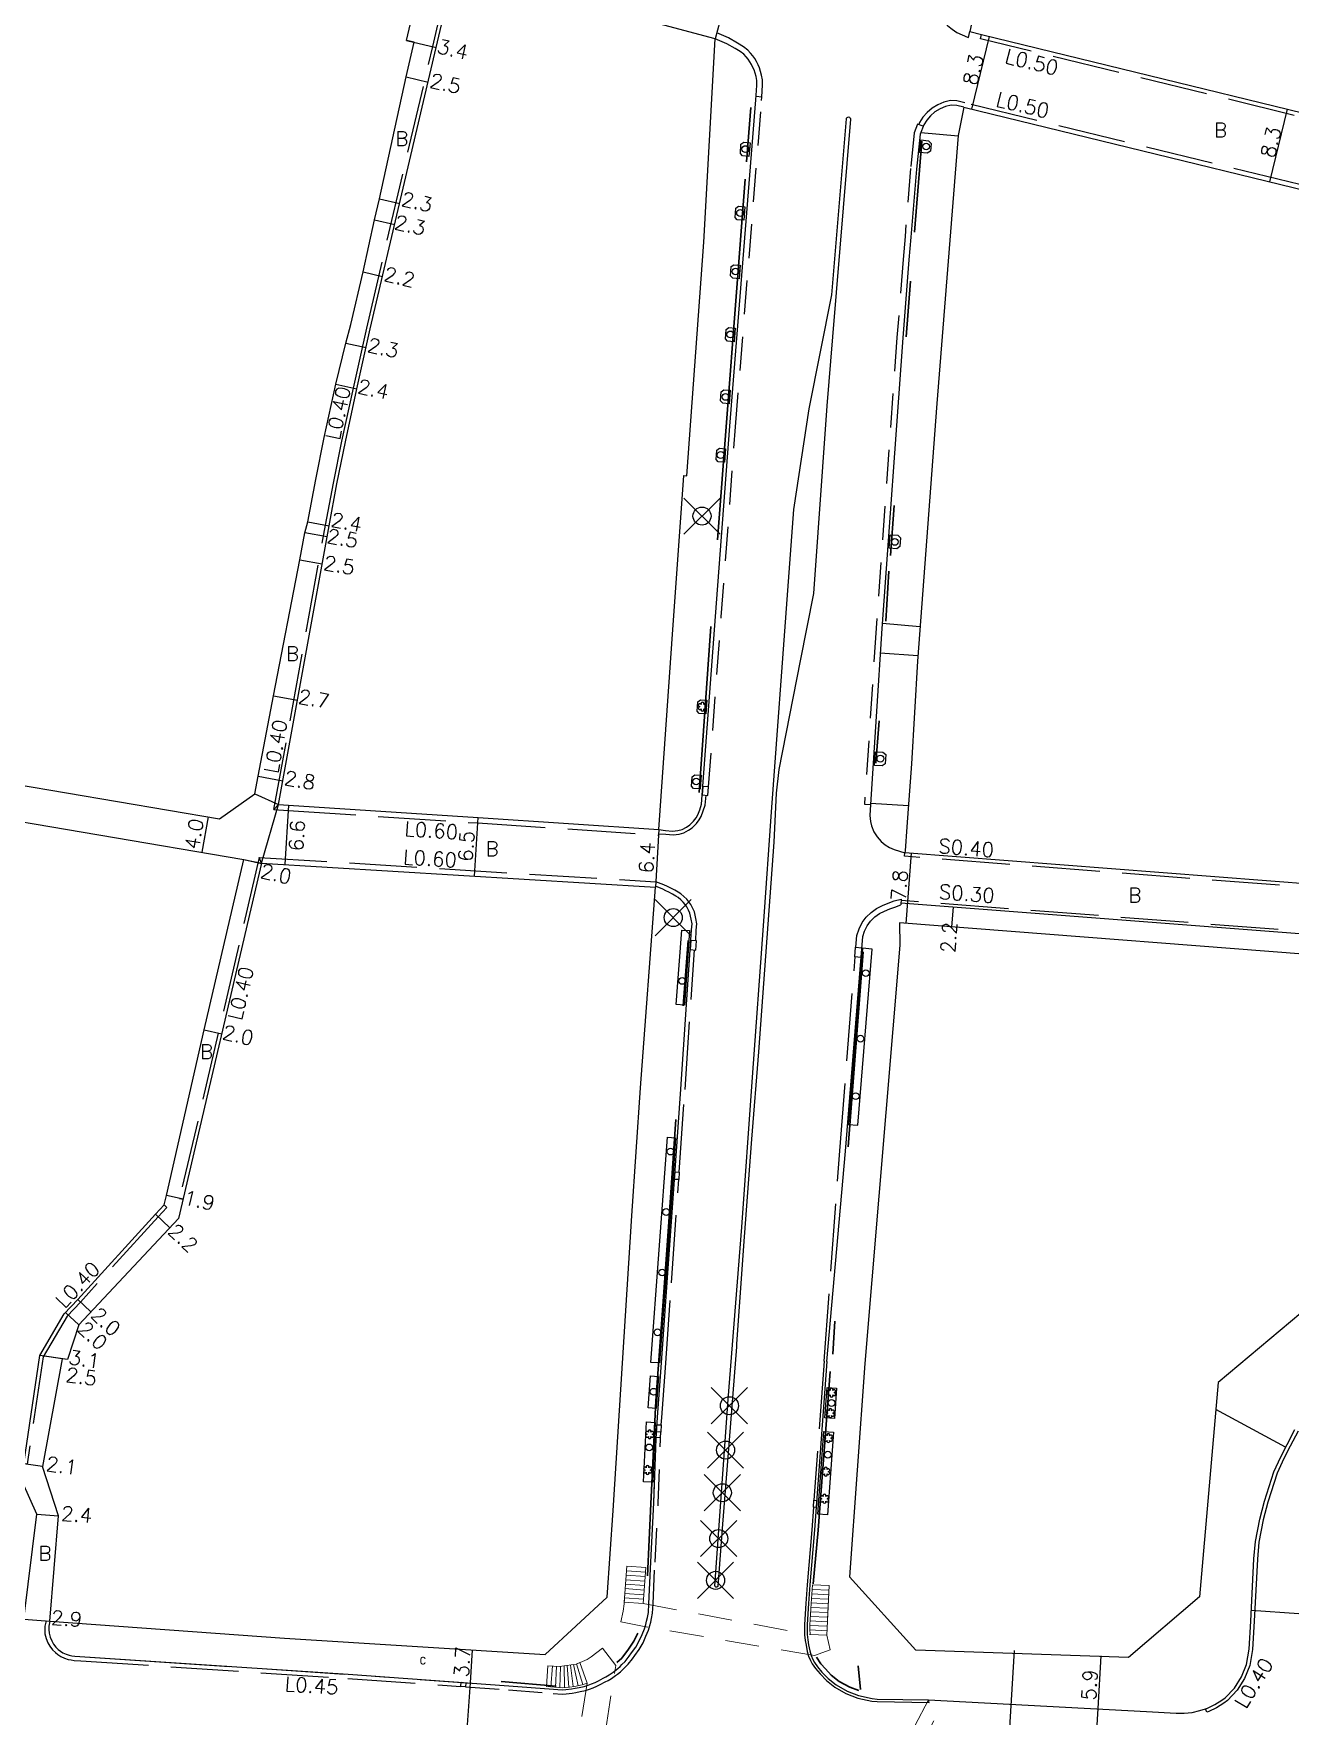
# Model space of a CAD drawing. Header units: metres. Extents: x -1600 to -800, y -108600 to -108000.
# Drawn here: x -1245.4 to -1106.1, y -108323.1 to -108136.6 of the extents above; entities that cross this region are included whole.
import ezdxf

# ---------------------------------------------------------------- set-up
doc = ezdxf.new("R2010")
doc.units = ezdxf.units.M
doc.header["$LTSCALE"] = 2.5
doc.header["$PDMODE"] = 35
doc.header["$PDSIZE"] = 2
for name, pattern in [('2212000', [2.5, 1.5, -1]), ('22320', [2.5, 1.5, -1]), ('22330', [4, 3, -1]), ('2233000', [4, 3, -1])]:
    doc.linetypes.add(name, pattern=pattern)
doc.layers.get('0').update_dxf_attribs({"color": 150, "lineweight": 50})
for name, color, linetype in [('2101000', 7, 'Continuous'), ('2213000', 3, 'Continuous'), ('2226000', 40, 'Continuous'), ('2227000', 1, 'Continuous'), ('2227100', 7, 'Continuous'), ('2232000', 120, '22320'), ('2233000', 120, '22330'), ('2233300', 63, '2233000'), ('2235000', 4, 'Continuous'), ('2236000', 3, 'Continuous'), ('2236100', 3, 'Continuous'), ('2238000', 3, 'Continuous'), ('2239000', 3, 'Continuous'), ('9107000', 4, 'Continuous'), ('9201100', 215, 'Continuous'), ('9201500', 222, 'Continuous'), ('9202100', 82, 'Continuous'), ('9202200', 82, 'Continuous'), ('9203500', 155, 'Continuous')]:
    doc.layers.add(name, color=color, linetype=linetype)
for name, color, linetype, lineweight in [('2212000', 8, '2212000', 15), ('2212100', 8, 'Continuous', 15), ('2215000', 8, 'Continuous', 15), ('6165200', 3, 'Continuous', 30)]:
    doc.layers.add(name, color=color, linetype=linetype, lineweight=lineweight)
doc.styles.add('Dm_Anotation', font='txt.shx', dxfattribs={"bigfont": 'pscdm.shx'})

# ---------------------------------------------------------------- blocks, each defined once
blk = doc.blocks.new('223900')
at = {"linetype": 'Continuous'}
for centre, start, end in [((-0.57735, 0.333333), 30, 270), ((-0.57735, -0.333333), 90, 330), ((0, 0.666667), 330, 210), ((0.57735, 0.333333), 270, 150), ((0.57735, -0.333333), 210, 90), ((0, -0.666667), 150, 30)]:
    blk.add_arc(centre, 0.333333, start, end, dxfattribs=at)
blk = doc.blocks.new('223800')
at = {"color": 0, "linetype": 'Continuous'}
blk.add_circle((0, 0), 0.75, dxfattribs=at)

msp = doc.modelspace()

# ---------------------------------------------------------------- linework, layer by layer
at = {"layer": '2101000'}
for points in [[(-1109.13, -108000), (-1112.08, -108012.02), (-1117.12, -108032.79), (-1122.82, -108055.86), (-1128.87, -108080.9), (-1133.61, -108100.12), (-1138.53, -108120.74), (-1141.05, -108133.64), (-1141.64, -108136.39), (-1140.35, -108136.72)], [(-1218.26, -108222.02), (-1212.67, -108191.15), (-1211.8, -108186.49), (-1210.86, -108181.84), (-1209.58, -108175.98), (-1208.1, -108169.33), (-1200.79, -108138.15), (-1198.75, -108129.46)], [(-1204.1, -108137.37), (-1201.98, -108128.35)], [(-1169.86, -108137.2), (-1195.51, -108130.33), (-1198.75, -108129.46)], [(-1140.35, -108136.72), (-1086.16, -108149.92)], [(-1270.08, -108215.93), (-1224.82, -108223.61), (-1220.89, -108220.85), (-1220.54, -108218.91), (-1218.83, -108210.01), (-1215.89, -108194.91), (-1215.35, -108191.93), (-1215.03, -108190.71), (-1214.15, -108186.03), (-1213.21, -108181.35), (-1211.93, -108175.46), (-1210.81, -108170.9), (-1210.25, -108168.84), (-1208.88, -108163.02), (-1207.63, -108157.25), (-1207.08, -108154.91), (-1204.12, -108141.41), (-1203.22, -108137.57), (-1204.1, -108137.37)], [(-1176.1, -108224.82), (-1174.69, -108204.24), (-1173.35, -108185.58), (-1173.02, -108185.62), (-1171.13, -108159.71), (-1169.86, -108137.2)], [(-1142.31, -108144.78), (-1142.94, -108147.91), (-1145.31, -108177.61), (-1147.46, -108206.17), (-1148.13, -108217.51), (-1148.63, -108224.52), (-1148.83, -108227.18)], [(-1142.31, -108144.78), (-1085.96, -108158.51)], [(-1270.38, -108219.94), (-1222.1, -108228.12)], [(-1218.26, -108222.02), (-1217.16, -108222.09), (-1196.15, -108223.49), (-1176.1, -108224.82)], [(-1230.94, -108266.4), (-1230.69, -108265.34), (-1226.51, -108247), (-1222.1, -108228.12)], [(-1097.31, -108231.36), (-1148.84, -108227.38)], [(-1220.14, -108228.52), (-1229.34, -108267.91), (-1240.41, -108279.69), (-1241.67, -108283.54), (-1242.26, -108283.46), (-1244.43, -108295.38)], [(-1220.14, -108228.52), (-1176.5, -108231.21)], [(-1243.6, -108312.53), (-1217.6, -108314.39), (-1188.7, -108316.22), (-1181.86, -108309.85), (-1181.18, -108300.25), (-1179.1, -108267.6), (-1178.13, -108253.44), (-1176.5, -108231.21)], [(-1149.45, -108235.15), (-1149.4, -108237.63), (-1153.29, -108283.98)], [(-1096.13, -108239.28), (-1149.45, -108235.15)], [(-1246.51, -108295.08), (-1244.73, -108283.09), (-1242.02, -108278.48), (-1240.53, -108276.89), (-1231.91, -108267.43), (-1230.94, -108266.4)], [(-1098.09, -108272.65), (-1114.13, -108286.09), (-1116.19, -108309.82)], [(-1153.29, -108283.98), (-1154.99, -108307.62), (-1147.65, -108315.75)], [(-1243.6, -108312.53), (-1242.64, -108300.87), (-1244.43, -108295.38)], [(-1246.49, -108312.29), (-1245.04, -108300.68), (-1246.6, -108297.18)], [(-1116.19, -108309.82), (-1124.06, -108316.55), (-1147.65, -108315.75)]]:
    msp.add_lwpolyline(points, dxfattribs=at)
at = {"layer": '2101000', "flags": 128}
msp.add_lwpolyline([(-1148.83, -108227.18), (-1148.84, -108227.38)], dxfattribs=at)
at = {"layer": '2212000'}
for points in [[(-1178.28, -108313.02), (-1180.32, -108312.59), (-1180.08, -108311.43), (-1179.96, -108310.62), (-1179.87, -108309.44), (-1179.65, -108306.44), (-1177.56, -108306.59), (-1177.79, -108309.61), (-1177.86, -108310.58)], [(-1177.86, -108310.58), (-1159.35, -108314.01), (-1159.37, -108313.41), (-1159.38, -108312.92), (-1159.22, -108310.57), (-1159.07, -108308.51), (-1159.07, -108308.51), (-1157.22, -108308.59), (-1157.51, -108314.07), (-1157.12, -108315.71), (-1158.86, -108316.33), (-1178.28, -108313.02)], [(-1183.92, -108336.86), (-1180.9, -108317.44), (-1182.35, -108315.52), (-1183.63, -108316.49), (-1184.07, -108316.76), (-1184.58, -108317.01), (-1185.28, -108317.27), (-1185.84, -108317.38), (-1186.33, -108317.45), (-1187.15, -108317.54), (-1188.42, -108317.46), (-1188.58, -108319.78), (-1186.82, -108319.92), (-1186.03, -108319.84), (-1185.46, -108319.76), (-1184.62, -108319.58), (-1184.06, -108319.38), (-1186.54, -108335.31)], [(-1145.63, -108323.55), (-1154.03, -108339.75), (-1153.26, -108339.57), (-1152.45, -108339.4), (-1150.86, -108339.27), (-1149.3, -108339.35), (-1148.43, -108339.43), (-1148.53, -108341.44), (-1148.56, -108342.31), (-1151.55, -108342.3), (-1152.69, -108342.39), (-1154.28, -108342.91), (-1155, -108343.5), (-1156.48, -108340.7), (-1146.22, -108321.24)]]:
    msp.add_lwpolyline(points, dxfattribs=at)
at = {"layer": '2212100'}
for points in [[(-1179.8, -108308.43), (-1177.71, -108308.58)], [(-1179.76, -108307.94), (-1177.67, -108308.08)], [(-1179.72, -108307.43), (-1177.64, -108307.59)], [(-1179.68, -108306.93), (-1177.6, -108307.09)], [(-1179.91, -108309.93), (-1177.82, -108310.08)], [(-1179.87, -108309.44), (-1177.79, -108309.61)], [(-1179.83, -108308.92), (-1177.75, -108309.09)], [(-1157.3, -108310.09), (-1159.18, -108310)], [(-1157.28, -108309.59), (-1159.14, -108309.51)], [(-1157.25, -108309.09), (-1159.11, -108309.01)], [(-1157.41, -108312.08), (-1159.32, -108312)], [(-1157.38, -108311.58), (-1159.28, -108311.5)], [(-1157.36, -108311.08), (-1159.25, -108311)], [(-1157.33, -108310.59), (-1159.22, -108310.5)], [(-1157.46, -108313.08), (-1159.38, -108313)], [(-1157.49, -108313.58), (-1159.37, -108313.5)], [(-1157.44, -108312.58), (-1159.35, -108312.5)], [(-1188.08, -108319.82), (-1187.92, -108317.49)], [(-1187.58, -108319.86), (-1187.46, -108317.52)], [(-1187.08, -108319.9), (-1187.01, -108317.53)], [(-1186.58, -108319.89), (-1186.62, -108317.48)], [(-1186.09, -108319.84), (-1186.27, -108317.44)], [(-1185.61, -108319.78), (-1185.9, -108317.39)], [(-1185.07, -108319.68), (-1185.57, -108317.33)], [(-1184.53, -108319.55), (-1185.24, -108317.26)], [(-1184.06, -108319.38), (-1184.88, -108317.12)]]:
    msp.add_lwpolyline(points, dxfattribs=at)
at = {"layer": '2213000'}
for points in [[(-1176.1, -108224.82), (-1176.1, -108224.82), (-1175.38, -108224.91), (-1174.6, -108224.98), (-1174.02, -108224.93), (-1173.53, -108224.82), (-1173.04, -108224.54), (-1172.69, -108224.29), (-1172.26, -108223.88), (-1171.99, -108223.51), (-1171.81, -108223.18), (-1171.59, -108222.61), (-1171.39, -108222.01), (-1169.82, -108201.2), (-1168.25, -108180.12), (-1165.36, -108143.96), (-1165.28, -108142.92), (-1165.25, -108142.32), (-1165.27, -108141.82), (-1165.34, -108141.35), (-1165.44, -108141), (-1165.56, -108140.63), (-1165.68, -108140.36), (-1165.85, -108140.03), (-1166.03, -108139.73), (-1166.22, -108139.46), (-1166.43, -108139.2), (-1166.7, -108138.91), (-1167.1, -108138.61), (-1167.64, -108138.27), (-1168.57, -108137.75), (-1169.86, -108137.2), (-1169.86, -108137.2)], [(-1142.31, -108144.78), (-1143.09, -108144.58), (-1143.7, -108144.54), (-1144.35, -108144.7), (-1144.95, -108144.95), (-1145.52, -108145.3), (-1146, -108145.71), (-1146.42, -108146.19), (-1146.76, -108146.71), (-1147.16, -108147.77), (-1147.57, -108151.63), (-1148.18, -108159.17), (-1148.39, -108161.68), (-1149.06, -108170.32), (-1151.39, -108202.55), (-1152.67, -108222.04), (-1152.72, -108223.27), (-1152.65, -108223.92), (-1152.53, -108224.41), (-1152.27, -108225.05), (-1151.93, -108225.6), (-1151.48, -108226.12), (-1151.02, -108226.51), (-1150.55, -108226.81), (-1150.02, -108227.01)], [(-1243.6, -108312.53), (-1243.71, -108313.07), (-1243.71, -108313.45), (-1243.69, -108313.86), (-1243.58, -108314.31), (-1243.41, -108314.71), (-1243.22, -108315.06), (-1242.96, -108315.4), (-1242.7, -108315.65), (-1242.43, -108315.85), (-1242.16, -108316.03), (-1241.82, -108316.19), (-1241.48, -108316.3), (-1241.16, -108316.36), (-1240.85, -108316.4), (-1210.56, -108318.41), (-1192.74, -108319.68), (-1187.8, -108320.06), (-1186.82, -108320.14), (-1186.42, -108320.11), (-1185.79, -108320.02), (-1185.4, -108319.96), (-1184.93, -108319.87), (-1184.38, -108319.75), (-1183.95, -108319.61), (-1183.57, -108319.48), (-1183.19, -108319.31), (-1182.82, -108319.13), (-1182.29, -108318.85), (-1181.98, -108318.68), (-1181.63, -108318.47), (-1181.19, -108318.16), (-1180.98, -108318.01), (-1180.67, -108317.77), (-1180.41, -108317.54), (-1180.21, -108317.34), (-1179.86, -108316.98), (-1179.41, -108316.4), (-1179.15, -108316.04), (-1178.67, -108315.39), (-1178.29, -108314.69), (-1177.97, -108314.01), (-1177.7, -108313.38), (-1177.56, -108312.9), (-1177.47, -108312.53), (-1177.39, -108312.12), (-1177.28, -108311.57), (-1177.23, -108310.59), (-1177.01, -108305.94), (-1176.66, -108299.43), (-1176.41, -108292.33), (-1176.27, -108289.91), (-1175.86, -108284.43), (-1175.18, -108275), (-1174.38, -108263.57), (-1173.68, -108253.57), (-1172.49, -108235.91), (-1172.44, -108235.26), (-1172.53, -108234.75), (-1172.67, -108234.07), (-1172.81, -108233.76), (-1173.02, -108233.38), (-1173.2, -108233.12), (-1173.41, -108232.87), (-1173.68, -108232.6), (-1173.99, -108232.33), (-1174.22, -108232.19), (-1174.6, -108231.96), (-1175, -108231.76), (-1175.33, -108231.59), (-1175.69, -108231.41), (-1176.49, -108231.09), (-1176.5, -108231.21)], [(-1157.51, -108283.75), (-1155.42, -108260.46), (-1153.52, -108236.66), (-1153.33, -108236.06), (-1153.03, -108235.46), (-1152.65, -108234.95), (-1152.18, -108234.49), (-1151.66, -108234.12), (-1151.09, -108233.84), (-1150.53, -108233.6), (-1149.97, -108233.42), (-1149.29, -108233.16)], [(-1096.13, -108239.28), (-1097.92, -108236.93), (-1149.28, -108232.96), (-1149.29, -108233.16)], [(-1157.51, -108283.75), (-1158.86, -108302.41), (-1159.37, -108308.48), (-1159.52, -108310.57), (-1159.68, -108312.9), (-1159.68, -108313.43), (-1159.66, -108314.01), (-1159.6, -108314.61), (-1159.51, -108315.15), (-1159.37, -108315.82), (-1159.23, -108316.31), (-1159.05, -108316.76), (-1158.86, -108317.1), (-1158.54, -108317.57), (-1158.04, -108318.17), (-1157.35, -108318.88), (-1156.45, -108319.59), (-1155.26, -108320.29), (-1153.97, -108320.77), (-1152.48, -108321.1), (-1151.91, -108321.15), (-1146.22, -108321.25)], [(-1146.22, -108321.25), (-1122.07, -108322.53), (-1118.79, -108322.73), (-1117.9, -108322.73), (-1117.01, -108322.63), (-1116.14, -108322.44), (-1115.51, -108322.22), (-1115.29, -108322.15), (-1114.48, -108321.76), (-1113.72, -108321.29), (-1113.35, -108321.03), (-1112.32, -108319.93), (-1111.55, -108318.68), (-1111, -108317.33), (-1110.7, -108315.61), (-1110.52, -108312.51), (-1110.18, -108305.62), (-1109.99, -108303.71), (-1109.51, -108301.22), (-1108.99, -108299.24), (-1107.96, -108295.98), (-1107.19, -108294.33), (-1106.49, -108292.94), (-1105.61, -108291.29)]]:
    msp.add_lwpolyline(points, dxfattribs=at)
at = {"layer": '2213000', "flags": 128}
msp.add_lwpolyline([(-1150.02, -108227.01), (-1148.84, -108227.38)], dxfattribs=at)
at = {"layer": '2215000'}
for points in [[(-1179.95, -108310.43), (-1179.87, -108309.44), (-1179.65, -108306.44), (-1177.56, -108306.59), (-1177.79, -108309.61), (-1177.86, -108310.58)], [(-1159.37, -108313.41), (-1159.35, -108314.01), (-1157.51, -108314.07), (-1157.22, -108308.59), (-1159.07, -108308.51), (-1159.22, -108310.57), (-1159.38, -108312.92)], [(-1188.58, -108319.78), (-1188.42, -108317.46), (-1187.15, -108317.54), (-1186.33, -108317.45), (-1185.84, -108317.38), (-1185.28, -108317.27), (-1184.88, -108317.12), (-1184.06, -108319.38), (-1184.62, -108319.58), (-1185.46, -108319.76), (-1186.03, -108319.84), (-1186.82, -108319.92)]]:
    msp.add_lwpolyline(points, close=True, dxfattribs=at)
at = {"layer": '2226000'}
for points in [[(-1169.67, -108308.74), (-1169.7, -108308.75), (-1169.73, -108308.75), (-1169.76, -108308.75), (-1169.8, -108308.74), (-1169.84, -108308.71), (-1169.87, -108308.68), (-1169.88, -108308.65), (-1169.9, -108308.61), (-1168.43, -108287.98), (-1166.91, -108268.87), (-1165.77, -108252.75), (-1164.48, -108234.95), (-1163.62, -108222.86), (-1161.82, -108198.32), (-1161.15, -108189.35), (-1159.45, -108178.21), (-1156.96, -108165.57), (-1155.32, -108146.06), (-1155.3, -108145.98), (-1155.25, -108145.91), (-1155.17, -108145.86), (-1155.08, -108145.85), (-1155, -108145.88), (-1154.93, -108145.93), (-1154.89, -108146.01), (-1154.89, -108146.1), (-1156.87, -108170.2), (-1157.48, -108177.85), (-1158.98, -108198.67), (-1160.45, -108206.13), (-1162.82, -108218.16), (-1163.12, -108220.77), (-1163.36, -108226.22), (-1165.06, -108249.44), (-1165.86, -108259.13), (-1166.64, -108269.94), (-1167.49, -108281.8), (-1167.51, -108282.13)], [(-1167.51, -108282.13), (-1168.59, -108295.76), (-1169.06, -108301.76), (-1169.57, -108308.63), (-1169.59, -108308.67), (-1169.6, -108308.69), (-1169.62, -108308.72), (-1169.65, -108308.73), (-1169.67, -108308.74)]]:
    msp.add_lwpolyline(points, dxfattribs=at)
at = {"layer": '2227000'}
for points in [[(-1192.74, -108319.68), (-1187.8, -108320.06), (-1186.82, -108320.14), (-1186.42, -108320.11), (-1185.79, -108320.02), (-1185.4, -108319.96), (-1184.93, -108319.87), (-1184.38, -108319.75), (-1183.95, -108319.61), (-1183.57, -108319.48), (-1183.19, -108319.31), (-1182.82, -108319.13), (-1182.29, -108318.85), (-1181.98, -108318.68), (-1181.63, -108318.47), (-1181.19, -108318.16), (-1180.98, -108318.01), (-1180.67, -108317.77), (-1180.41, -108317.54), (-1180.21, -108317.34), (-1179.86, -108316.98), (-1179.41, -108316.4), (-1179.15, -108316.04), (-1178.67, -108315.39), (-1178.29, -108314.69), (-1177.97, -108314.01), (-1177.7, -108313.38), (-1177.56, -108312.9), (-1177.47, -108312.53), (-1177.39, -108312.12), (-1177.28, -108311.57), (-1177.23, -108310.59), (-1177.01, -108305.94), (-1176.66, -108299.43), (-1176.58, -108297.13)], [(-1240.85, -108316.4), (-1223.69, -108317.54)], [(-1219.55, -108317.81), (-1210.99, -108318.38)], [(-1207.57, -108318.62), (-1206.1, -108318.72)], [(-1202.56, -108318.98), (-1196.87, -108319.38)]]:
    msp.add_lwpolyline(points, dxfattribs=at)
at = {"layer": '2227100'}
for p in [(-1171.33, -108190.08, 2.83), (-1174.52, -108234.57, 2.85), (-1168.3, -108288.65, 3.03), (-1168.72, -108293.57, 2.98), (-1169.08, -108298.29, 2.97), (-1169.48, -108303.37, 3.02), (-1169.83, -108308, 3.02)]:
    msp.add_point(p, dxfattribs=at)
at = {"layer": '2232000'}
for points in [[(-1170.61, -108220.08), (-1169.19, -108201.25), (-1167.61, -108180.17), (-1164.72, -108144.01), (-1164.7, -108143.64), (-1165.33, -108143.6)], [(-1146.82, -108146.88), (-1147.43, -108146.65), (-1147.8, -108147.62), (-1148.22, -108151.57), (-1148.83, -108159.11), (-1149.05, -108161.63), (-1149.72, -108170.27), (-1152.04, -108202.5), (-1153.32, -108221.99), (-1152.67, -108222.04)], [(-1197.55, -108319.81), (-1192.77, -108320.15), (-1187.84, -108320.53), (-1186.83, -108320.61), (-1186.37, -108320.58), (-1185.72, -108320.49), (-1185.32, -108320.43), (-1184.83, -108320.33), (-1184.26, -108320.2), (-1183.8, -108320.06), (-1183.39, -108319.92), (-1182.99, -108319.74), (-1182.61, -108319.55), (-1182.07, -108319.26), (-1181.74, -108319.09), (-1181.37, -108318.86), (-1180.92, -108318.55), (-1180.7, -108318.39), (-1180.37, -108318.14), (-1180.09, -108317.89), (-1179.87, -108317.67), (-1179.5, -108317.29), (-1179.03, -108316.69), (-1178.76, -108316.32), (-1178.28, -108315.65), (-1177.87, -108314.91), (-1177.54, -108314.2), (-1177.26, -108313.53), (-1177.11, -108313.02), (-1177.01, -108312.63), (-1176.93, -108312.21), (-1176.81, -108311.63), (-1176.76, -108310.61), (-1176.54, -108305.97), (-1176.19, -108299.46), (-1175.94, -108292.36), (-1175.93, -108292.22), (-1176.4, -108292.19)]]:
    msp.add_lwpolyline(points, dxfattribs=at)
at = {"layer": '2233000'}
for points in [[(-1218.77, -108222.59), (-1213.06, -108191.07), (-1212.19, -108186.41), (-1211.25, -108181.76), (-1209.97, -108175.89), (-1208.49, -108169.24), (-1201.18, -108138.05), (-1198.98, -108128.68)], [(-1145.25, -108130.42), (-1145.46, -108130.37), (-1145.67, -108131.7), (-1145.72, -108132.51), (-1145.55, -108133.31), (-1145.34, -108133.92), (-1144.99, -108134.59), (-1144.55, -108135.22), (-1144.07, -108135.75), (-1143.61, -108136.14), (-1143.07, -108136.51), (-1141.91, -108137.02), (-1141.78, -108137.05), (-1141.64, -108136.39)], [(-1164.7, -108143.64), (-1164.65, -108142.96), (-1164.61, -108142.32), (-1164.63, -108141.75), (-1164.72, -108141.22), (-1164.83, -108140.81), (-1164.97, -108140.41), (-1165.1, -108140.09), (-1165.29, -108139.72), (-1165.49, -108139.39), (-1165.71, -108139.08), (-1165.95, -108138.78), (-1166.27, -108138.44), (-1166.73, -108138.08), (-1167.39, -108137.67), (-1168.38, -108137.07), (-1169.67, -108136.52)], [(-1086.27, -108150.41), (-1140.46, -108137.2), (-1140.35, -108136.72)], [(-1142.19, -108144.29), (-1143.09, -108144.06), (-1143.79, -108144.02), (-1144.51, -108144.2), (-1145.19, -108144.49), (-1145.83, -108144.88), (-1146.37, -108145.34), (-1146.84, -108145.87), (-1147.23, -108146.47), (-1147.31, -108146.7)], [(-1085.65, -108158.07), (-1142.19, -108144.29)], [(-1218.26, -108222.02), (-1218.77, -108222.59), (-1217.2, -108222.69), (-1196.19, -108224.08), (-1176.14, -108225.42), (-1176.13, -108225.27)], [(-1176.13, -108225.27), (-1175.35, -108225.32), (-1174.51, -108225.39), (-1173.87, -108225.32), (-1173.34, -108225.19), (-1172.82, -108224.88), (-1172.43, -108224.61), (-1171.94, -108224.15), (-1171.64, -108223.73), (-1171.44, -108223.36), (-1171.2, -108222.75), (-1170.98, -108222.09), (-1170.88, -108221)], [(-1220.4, -108227.9), (-1229.23, -108265.68), (-1228.84, -108265.77)], [(-1220.14, -108228.52), (-1220.4, -108227.9), (-1176.46, -108230.61)], [(-1172, -108237.13), (-1171.98, -108235.95), (-1171.92, -108235.24), (-1172.02, -108234.65), (-1172.18, -108233.91), (-1172.35, -108233.54), (-1172.58, -108233.11), (-1172.79, -108232.81), (-1173.03, -108232.52), (-1173.33, -108232.23), (-1173.69, -108231.92), (-1173.96, -108231.75), (-1174.35, -108231.51), (-1174.79, -108231.29), (-1175.16, -108231.11), (-1175.56, -108230.92), (-1176.46, -108230.61)], [(-1154.27, -108237.84), (-1154.17, -108236.54), (-1153.93, -108235.81), (-1153.58, -108235.12), (-1153.14, -108234.53), (-1152.6, -108233.99), (-1151.99, -108233.56), (-1151.33, -108233.23), (-1150.68, -108232.96), (-1150.02, -108232.72), (-1149.24, -108232.52), (-1149.25, -108232.66), (-1149.28, -108232.96)], [(-1173.85, -108262.77), (-1173.21, -108253.6), (-1172.17, -108238.15)], [(-1157.8, -108283.73), (-1156.07, -108260.41), (-1154.36, -108238.93)], [(-1175.85, -108290.78), (-1175.8, -108289.94), (-1175.39, -108284.46), (-1174.71, -108275.03), (-1173.91, -108263.6)], [(-1230.94, -108266.4), (-1230.65, -108266.67), (-1231.62, -108267.71), (-1240.23, -108277.16), (-1241.7, -108278.72), (-1244.35, -108283.22), (-1246.12, -108295.13), (-1246.51, -108295.08)], [(-1157.8, -108283.73), (-1158.92, -108299.13)], [(-1175.93, -108292.22), (-1175.89, -108291.59)], [(-1105.26, -108291.48), (-1106.13, -108293.12), (-1106.83, -108294.5), (-1107.59, -108296.12), (-1108.61, -108299.35), (-1109.12, -108301.31), (-1109.6, -108303.77), (-1109.78, -108305.64), (-1110.12, -108312.53), (-1110.3, -108315.65), (-1110.61, -108317.44), (-1111.19, -108318.87), (-1112, -108320.17), (-1113.09, -108321.33), (-1113.49, -108321.62), (-1114.29, -108322.11), (-1115.14, -108322.52), (-1115.38, -108322.6), (-1115.51, -108322.22)], [(-1158.97, -108299.91), (-1159.15, -108302.39), (-1159.66, -108308.48), (-1159.81, -108310.55), (-1159.97, -108312.89), (-1159.97, -108313.44), (-1159.96, -108314.03), (-1159.89, -108314.65), (-1159.8, -108315.2), (-1159.66, -108315.89), (-1159.51, -108316.4), (-1159.32, -108316.88), (-1159.11, -108317.25), (-1158.77, -108317.75), (-1158.25, -108318.36), (-1157.54, -108319.1), (-1156.61, -108319.83), (-1155.38, -108320.55), (-1154.05, -108321.05), (-1152.52, -108321.39), (-1151.93, -108321.44), (-1146.14, -108321.55)], [(-1244.03, -108312.49), (-1244.18, -108313.06), (-1244.18, -108313.46), (-1244.16, -108313.93), (-1244.03, -108314.46), (-1243.83, -108314.92), (-1243.62, -108315.31), (-1243.31, -108315.71), (-1243, -108316.01), (-1242.71, -108316.23), (-1242.4, -108316.45), (-1241.99, -108316.63), (-1241.59, -108316.76), (-1241.24, -108316.82), (-1240.9, -108316.87), (-1240.17, -108316.92), (-1210.6, -108318.88), (-1198.06, -108319.77)], [(-1244.03, -108312.49), (-1243.6, -108312.53)], [(-1146.14, -108321.55), (-1146.22, -108321.25)]]:
    msp.add_lwpolyline(points, dxfattribs=at)
at = {"layer": '2233300'}
for points in [[(-1097.31, -108231.36), (-1097.34, -108231.76), (-1148.88, -108227.77), (-1148.84, -108227.38)], [(-1097.49, -108236.66), (-1149.25, -108232.66)]]:
    msp.add_lwpolyline(points, dxfattribs=at)
at = {"layer": '2235000'}
for points in [[(-1171.31, -108220.97), (-1170.68, -108221.02), (-1170.61, -108220.08), (-1171.24, -108220.03)], [(-1172, -108238.16), (-1171.93, -108237.13), (-1172.57, -108237.09), (-1172.64, -108238.11)], [(-1154.4, -108238.93), (-1154.31, -108237.84), (-1153.62, -108237.9), (-1153.71, -108238.98)], [(-1174.32, -108262.73), (-1173.85, -108262.77), (-1173.91, -108263.6), (-1174.38, -108263.57)], [(-1176.32, -108290.76), (-1175.85, -108290.78), (-1175.89, -108291.59), (-1176.36, -108291.56)], [(-1158.68, -108299.93), (-1158.97, -108299.91), (-1158.92, -108299.13), (-1158.62, -108299.15)], [(-1198.06, -108319.77), (-1198.03, -108319.3), (-1197.52, -108319.34), (-1197.55, -108319.81)]]:
    msp.add_lwpolyline(points, close=True, dxfattribs=at)
at = {"layer": '2236000'}
for points in [[(-1166.85, -108150.16), (-1167.08, -108149.9), (-1167.01, -108148.86), (-1166.71, -108148.66), (-1166.01, -108148.71), (-1166.13, -108150.22)], [(-1147.07, -108148.39), (-1146.23, -108148.48), (-1145.92, -108148.8), (-1146.01, -108149.63), (-1146.38, -108149.87), (-1147.22, -108149.78)], [(-1167.42, -108157.25), (-1167.65, -108156.99), (-1167.57, -108155.95), (-1167.28, -108155.74), (-1166.58, -108155.8), (-1166.7, -108157.3)], [(-1167.93, -108163.72), (-1168.17, -108163.46), (-1168.1, -108162.42), (-1167.8, -108162.22), (-1167.1, -108162.27), (-1167.22, -108163.77)], [(-1168.49, -108170.69), (-1168.73, -108170.43), (-1168.65, -108169.39), (-1168.35, -108169.19), (-1167.65, -108169.24), (-1167.77, -108170.75)], [(-1169.04, -108177.58), (-1169.28, -108177.32), (-1169.2, -108176.29), (-1168.9, -108176.08), (-1168.2, -108176.14), (-1168.32, -108177.64)], [(-1169.54, -108184.06), (-1169.78, -108183.8), (-1169.7, -108182.77), (-1169.41, -108182.56), (-1168.71, -108182.61), (-1168.82, -108184.11)], [(-1150.48, -108192.14), (-1149.64, -108192.2), (-1149.32, -108192.5), (-1149.39, -108193.46), (-1149.75, -108193.7), (-1150.59, -108193.64)], [(-1171.63, -108211.94), (-1171.87, -108211.68), (-1171.79, -108210.64), (-1171.5, -108210.43), (-1170.8, -108210.49), (-1170.91, -108211.99)], [(-1152.13, -108216.18), (-1151.28, -108216.24), (-1150.96, -108216.49), (-1151.02, -108217.54), (-1151.38, -108217.76), (-1152.23, -108217.7)], [(-1171.54, -108220.3), (-1172.26, -108220.25), (-1172.49, -108219.99), (-1172.42, -108218.95), (-1172.12, -108218.74), (-1171.42, -108218.8)]]:
    msp.add_lwpolyline(points, close=True, dxfattribs=at)
at = {"layer": '2236100'}
for points in [[(-1173.26, -108244.27), (-1174.2, -108244.2), (-1173.57, -108235.96), (-1172.7, -108236.01)], [(-1154.05, -108257.58), (-1152.49, -108238.05), (-1153.56, -108237.96), (-1155.12, -108257.5)], [(-1174.58, -108263.55), (-1175.38, -108274.98), (-1176.03, -108283.91), (-1177.02, -108283.85), (-1175.17, -108258.9), (-1174.26, -108258.95)], [(-1176.4, -108288.97), (-1177.31, -108288.9), (-1177.03, -108285.34), (-1176.14, -108285.41)], [(-1157.47, -108286.64), (-1156.41, -108286.72), (-1156.65, -108290.08), (-1157.72, -108290)], [(-1176.78, -108297.12), (-1177.83, -108297.08), (-1177.47, -108290.45), (-1176.51, -108290.5), (-1176.61, -108292.32)], [(-1157.82, -108291.5), (-1156.76, -108291.58), (-1157.43, -108300.73), (-1158.49, -108300.65)]]:
    msp.add_lwpolyline(points, close=True, dxfattribs=at)
at = {"layer": '6165200'}
for points in [[(-1165.92, -108144.81), (-1166.39, -108150.82)], [(-1146.97, -108148.53), (-1147.79, -108158.63)], [(-1169.61, -108192.7), (-1166.55, -108152.73)], [(-1148.22, -108164.04), (-1148.7, -108170.21)], [(-1150.03, -108188.89), (-1150.44, -108194.44)], [(-1150.61, -108196.19), (-1150.97, -108201.73)], [(-1170.34, -108202.31), (-1171.63, -108220.71)], [(-1151.69, -108212.77), (-1152.05, -108217.44)], [(-1173.41, -108244.34), (-1172.86, -108237.11)], [(-1153.46, -108238.37), (-1155.14, -108259.96)], [(-1174.25, -108256.95), (-1175.1, -108269.35), (-1175.69, -108277.58), (-1176.45, -108288.12), (-1177, -108299.51), (-1177.38, -108307.51)], [(-1156.83, -108282.95), (-1156.61, -108279.3)], [(-1159, -108308.4), (-1158.46, -108302.44), (-1157.11, -108284.85)], [(-1178.45, -108313.87), (-1178.87, -108314.73), (-1179.46, -108315.62), (-1180.23, -108316.63), (-1180.76, -108317.12)], [(-1153.95, -108320.21), (-1154.96, -108319.85), (-1156.14, -108319.2), (-1157.03, -108318.49), (-1157.66, -108317.82), (-1158.15, -108317.25), (-1158.64, -108316.52)], [(-1153.77, -108320.08), (-1154.01, -108317.46)], [(-1193.59, -108319.21), (-1187.48, -108319.72)]]:
    msp.add_lwpolyline(points, dxfattribs=at)
at = {"layer": '9107000'}
for points in [[(-1176.1, -108224.82), (-1176.1, -108224.82), (-1175.38, -108224.91), (-1174.6, -108224.98), (-1174.02, -108224.93), (-1173.53, -108224.82), (-1173.04, -108224.54), (-1172.69, -108224.29), (-1172.26, -108223.88), (-1171.99, -108223.51), (-1171.81, -108223.18), (-1171.59, -108222.61), (-1171.39, -108222.01), (-1169.82, -108201.2), (-1168.25, -108180.12), (-1165.36, -108143.96), (-1165.28, -108142.92), (-1165.25, -108142.32), (-1165.27, -108141.82), (-1165.34, -108141.35), (-1165.44, -108141), (-1165.56, -108140.63), (-1165.68, -108140.36), (-1165.85, -108140.03), (-1166.03, -108139.73), (-1166.22, -108139.46), (-1166.43, -108139.2), (-1166.7, -108138.91), (-1167.1, -108138.61), (-1167.64, -108138.27), (-1168.57, -108137.75), (-1169.86, -108137.2), (-1169.86, -108137.2)], [(-1142.31, -108144.78), (-1143.09, -108144.58), (-1143.7, -108144.54), (-1144.35, -108144.7), (-1144.95, -108144.95), (-1145.52, -108145.3), (-1146, -108145.71), (-1146.42, -108146.19), (-1146.76, -108146.71), (-1147.16, -108147.77), (-1147.57, -108151.63), (-1148.18, -108159.17), (-1148.39, -108161.68), (-1149.06, -108170.32), (-1151.39, -108202.55), (-1152.67, -108222.04), (-1152.72, -108223.27), (-1152.65, -108223.92), (-1152.53, -108224.41), (-1152.27, -108225.05), (-1151.93, -108225.6), (-1151.48, -108226.12), (-1151.02, -108226.51), (-1150.55, -108226.81), (-1150.02, -108227.01)], [(-1243.6, -108312.53), (-1243.71, -108313.07), (-1243.71, -108313.45), (-1243.69, -108313.86), (-1243.58, -108314.31), (-1243.41, -108314.71), (-1243.22, -108315.06), (-1242.96, -108315.4), (-1242.7, -108315.65), (-1242.43, -108315.85), (-1242.16, -108316.03), (-1241.82, -108316.19), (-1241.48, -108316.3), (-1241.16, -108316.36), (-1240.85, -108316.4), (-1210.56, -108318.41), (-1192.74, -108319.68), (-1187.8, -108320.06), (-1186.82, -108320.14), (-1186.42, -108320.11), (-1185.79, -108320.02), (-1185.4, -108319.96), (-1184.93, -108319.87), (-1184.38, -108319.75), (-1183.95, -108319.61), (-1183.57, -108319.48), (-1183.19, -108319.31), (-1182.82, -108319.13), (-1182.29, -108318.85), (-1181.98, -108318.68), (-1181.63, -108318.47), (-1181.19, -108318.16), (-1180.98, -108318.01), (-1180.67, -108317.77), (-1180.41, -108317.54), (-1180.21, -108317.34), (-1179.86, -108316.98), (-1179.41, -108316.4), (-1179.15, -108316.04), (-1178.67, -108315.39), (-1178.29, -108314.69), (-1177.97, -108314.01), (-1177.7, -108313.38), (-1177.56, -108312.9), (-1177.47, -108312.53), (-1177.39, -108312.12), (-1177.28, -108311.57), (-1177.23, -108310.59), (-1177.01, -108305.94), (-1176.66, -108299.43), (-1176.41, -108292.33), (-1176.27, -108289.91), (-1175.86, -108284.43), (-1175.18, -108275), (-1174.38, -108263.57), (-1173.68, -108253.57), (-1172.49, -108235.91), (-1172.44, -108235.26), (-1172.53, -108234.75), (-1172.67, -108234.07), (-1172.81, -108233.76), (-1173.02, -108233.38), (-1173.2, -108233.12), (-1173.41, -108232.87), (-1173.68, -108232.6), (-1173.99, -108232.33), (-1174.22, -108232.19), (-1174.6, -108231.96), (-1175, -108231.76), (-1175.33, -108231.59), (-1175.69, -108231.41), (-1176.49, -108231.09), (-1176.5, -108231.21)], [(-1157.51, -108283.75), (-1155.42, -108260.46), (-1153.52, -108236.66), (-1153.33, -108236.06), (-1153.03, -108235.46), (-1152.65, -108234.95), (-1152.18, -108234.49), (-1151.66, -108234.12), (-1151.09, -108233.84), (-1150.53, -108233.6), (-1149.97, -108233.42), (-1149.29, -108233.16)], [(-1157.51, -108283.75), (-1158.86, -108302.41), (-1159.37, -108308.48), (-1159.52, -108310.57), (-1159.68, -108312.9), (-1159.68, -108313.43), (-1159.66, -108314.01), (-1159.6, -108314.61), (-1159.51, -108315.15), (-1159.37, -108315.82), (-1159.23, -108316.31), (-1159.05, -108316.76), (-1158.86, -108317.1), (-1158.54, -108317.57), (-1158.04, -108318.17), (-1157.35, -108318.88), (-1156.45, -108319.59), (-1155.26, -108320.29), (-1153.97, -108320.77), (-1152.48, -108321.1), (-1151.91, -108321.15), (-1146.22, -108321.25)]]:
    msp.add_lwpolyline(points, dxfattribs=at)
at = {"layer": '9107000', "flags": 128}
msp.add_lwpolyline([(-1150.02, -108227.01), (-1148.84, -108227.38)], dxfattribs=at)
at = {"layer": '9201100'}
for points in [[(-1167.79, -108129.47), (-1169.86, -108137.2)], [(-1141.42, -108145), (-1139.45, -108136.93)], [(-1204.1, -108137.37), (-1200.79, -108138.15)], [(-1204.12, -108141.41), (-1201.69, -108141.98)], [(-1106.46, -108144.97), (-1108.43, -108153.04)], [(-1207.08, -108154.91), (-1204.84, -108155.44)], [(-1207.63, -108157.25), (-1205.39, -108157.77)], [(-1208.88, -108163.02), (-1206.74, -108163.53)], [(-1210.81, -108170.9), (-1208.56, -108171.4)], [(-1211.93, -108175.47), (-1209.58, -108175.98)], [(-1215.03, -108190.7), (-1212.67, -108191.15)], [(-1212.89, -108192.37), (-1215.35, -108191.93)], [(-1215.89, -108194.91), (-1213.43, -108195.36)], [(-1218.83, -108210.01), (-1216.17, -108210.49)], [(-1220.54, -108218.91), (-1217.78, -108219.41)], [(-1217.16, -108222.09), (-1217.56, -108228.68)], [(-1226.08, -108223.39), (-1226.75, -108227.33)], [(-1196.55, -108229.97), (-1196.15, -108223.49)], [(-1176.1, -108224.82), (-1176.5, -108231.21)], [(-1222.1, -108228.12), (-1220.15, -108228.58)], [(-1148.72, -108235.21), (-1148.12, -108227.43)], [(-1226.51, -108247), (-1224.56, -108247.46)], [(-1228.84, -108265.77), (-1230.69, -108265.34)], [(-1231.91, -108267.43), (-1230.31, -108268.94)], [(-1241.87, -108278.32), (-1240.41, -108279.69)], [(-1240.53, -108276.89), (-1239.07, -108278.26)], [(-1241.67, -108283.54), (-1244.73, -108283.09)], [(-1242.26, -108283.46), (-1244.73, -108283.09)], [(-1244.43, -108295.38), (-1246.51, -108295.08)], [(-1245.04, -108300.68), (-1242.64, -108300.87)], [(-1246.49, -108312.29), (-1243.6, -108312.53)], [(-1138.5, -108345.73), (-1136.69, -108315.78)], [(-1127.43, -108322.2), (-1127.08, -108316.36)], [(-1128.54, -108340.57), (-1127.43, -108322.2)]]:
    msp.add_lwpolyline(points, dxfattribs=at)
at = {"layer": '9201100', "flags": 128}
for points in [[(-1143.51, -108233.41), (-1143.68, -108235.6)], [(-1196.99, -108319.37), (-1196.76, -108315.71)], [(-1198.02, -108333.85), (-1196.99, -108319.37)]]:
    msp.add_lwpolyline(points, dxfattribs=at)
at = {"layer": '9202200'}
for points in [[(-1147.09, -108147.59), (-1142.94, -108147.94)], [(-1151.34, -108201.94), (-1147.17, -108202.32)], [(-1151.57, -108205.24), (-1147.41, -108205.51)], [(-1220.89, -108220.85), (-1218.26, -108222.02)], [(-1220.14, -108228.52), (-1218.26, -108222.02)], [(-1152.66, -108221.88), (-1148.46, -108222.15)], [(-1222.1, -108228.12), (-1220.14, -108228.52)], [(-1106.66, -108293.26), (-1114.39, -108289.07)], [(-1105.18, -108311.7), (-1110.47, -108311.36)]]:
    msp.add_lwpolyline(points, dxfattribs=at)

# ---------------------------------------------------------------- block references
at = {"layer": '2238000', "xscale": 0.5, "yscale": 0.5, "zscale": 0.5}
for p in [(-1166.53, -108149.41, 1.85), (-1146.49, -108149.12, 1.95), (-1167.11, -108156.49, 1.85), (-1167.62, -108162.98, 1.94), (-1168.19, -108169.95, 1.91), (-1168.72, -108176.87, 1.99), (-1169.26, -108183.31, 1.93), (-1149.96, -108192.94, 1.91), (-1151.56, -108216.95, 2.24), (-1171.97, -108219.48, 2.04), (-1173.52, -108241.58, 2.07), (-1153.18, -108240.72, 2.23), (-1153.76, -108247.98, 2.22), (-1154.3, -108254.35, 2.2), (-1174.83, -108260.49, 2.07), (-1175.31, -108267.19, 2.06), (-1175.75, -108273.89, 2.05), (-1176.26, -108280.52, 2.04), (-1176.69, -108287.1, 2.05), (-1156.97, -108288.35, 1.97), (-1177.19, -108293.27, 2.09), (-1157.38, -108294.08, 1.92)]:
    msp.add_blockref('223800', p, dxfattribs=at)
at = {"layer": '2239000', "xscale": 0.5, "yscale": 0.5, "zscale": 0.5}
for p in [(-1171.29, -108211.19, 1.99), (-1156.97, -108287.2, 1.93), (-1157.11, -108289.47, 1.93), (-1177.13, -108291.82, 1.96), (-1157.33, -108292.24, 1.93), (-1177.36, -108295.78, 1.94), (-1157.62, -108295.96, 1.93), (-1157.76, -108298.96, 1.93)]:
    msp.add_blockref('223900', p, dxfattribs=at)

# ---------------------------------------------------------------- texts
at = {"layer": '9201500', "style": 'Dm_Anotation'}
for s, rotation, p in [('3.4', 346.8033, (-1200.8, -108138.74)), ('8.3', 76.3048, (-1140.9, -108142.46)), ('2.5', 346.8033, (-1201.61, -108142.53)), ('8.3', 76.3048, (-1107.91, -108150.5)), ('2.3', 346.8033, (-1204.77, -108155.65)), ('2.3', 346.8033, (-1205.53, -108158.23)), ('2.2', 346.8033, (-1206.7, -108163.98)), ('2.3', 347.4334, (-1208.52, -108171.84)), ('2.4', 347.738, (-1209.6, -108176.43)), ('2.4', 349.3592, (-1212.55, -108191.21)), ('2.5', 349.7444, (-1212.99, -108193.02)), ('2.5', 349.7444, (-1213.36, -108196)), ('2.7', 349.7444, (-1216.18, -108210.81)), ('2.8', 349.7444, (-1217.72, -108219.83)), ('4.0', 80.3811, (-1227.12, -108227.14)), ('6.6', 86.4691, (-1215.54, -108227.24)), ('6.5', 86.4691, (-1196.77, -108228.41)), ('6.4', 86.4691, (-1176.75, -108229.69)), ('2.0', 346.8503, (-1220.38, -108230.1)), ('7.8', 85.5761, (-1148.79, -108232.76)), ('2.2', 85.5761, (-1143.29, -108238.54)), ('2.0', 346.8503, (-1224.59, -108247.98)), ('1.9', 346.8503, (-1228.89, -108266.29)), ('2.2', 316.7839, (-1230.65, -108269.48)), ('2.0', 316.7839, (-1239.2, -108278.74)), ('2.0', 316.7839, (-1240.65, -108280.28)), ('3.1', 351.5623, (-1241.6, -108284.03)), ('2.5', 351.5623, (-1241.93, -108285.96)), ('2.1', 351.5623, (-1244.12, -108295.83)), ('2.4', 355.3057, (-1242.4, -108301.36)), ('2.9', 355.3057, (-1243.53, -108312.89)), ('3.7', 86.3801, (-1197.21, -108318.79)), ('5.9', 86.5369, (-1127.69, -108321.34))]:
    msp.add_text(s, height=1.6, rotation=rotation, dxfattribs=at).set_placement(p)
at = {"layer": '9202100', "style": 'Dm_Anotation'}
for s, height, p in [('B', 1.6, (-1205.33, -108149.05)), ('B', 1.6, (-1114.58, -108148.1)), ('B', 1.6, (-1217.43, -108206.12)), ('B', 1.6, (-1195.32, -108227.74)), ('B', 1.6, (-1124.09, -108232.88)), ('B', 1.6, (-1226.97, -108250.21)), ('B', 1.6, (-1244.87, -108305.82)), ('C', 0.75, (-1202.61, -108317.27, 2))]:
    msp.add_text(s, height=height, dxfattribs=at).set_placement(p)
at = {"layer": '9203500', "style": 'Dm_Anotation'}
for s, rotation, p in [('L0.50', 346.3048, (-1137.87, -108139.84)), ('L0.50', 346.3048, (-1138.87, -108144.61)), ('L0.40', 77.738, (-1211.51, -108181.75)), ('L0.40', 79.7444, (-1218.32, -108218.67)), ('L0.60', 356.1969, (-1204.37, -108225.5)), ('S0.40', 355.5761, (-1145.18, -108227.41)), ('L0.60', 356.4691, (-1204.5, -108228.64)), ('S0.30', 355.5761, (-1145.12, -108232.48)), ('L0.40', 76.8503, (-1222.35, -108246.05)), ('L0.40', 46.7839, (-1241.99, -108277.97)), ('L0.40', 58.1903, (-1111.07, -108322.34)), ('L0.45', 356.2064, (-1217.63, -108320.26))]:
    msp.add_text(s, height=1.6, rotation=rotation, dxfattribs=at).set_placement(p)

doc.saveas('drawing.dxf')
